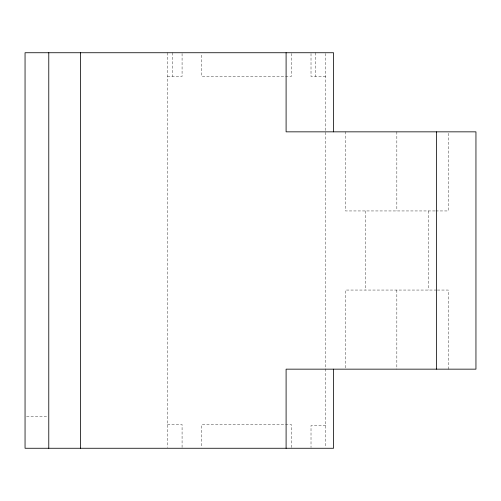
<?xml version="1.0" encoding="UTF-8"?>
<svg xmlns="http://www.w3.org/2000/svg" width="501" height="501" viewBox="0 0 501 501"><rect width="100%" height="100%" fill="white"/><g stroke="black" fill="none" stroke-linecap="round" stroke-linejoin="round"><path stroke-width="0.38" stroke-dasharray="2.5 1.88" d="M167.44 76.471L182.076 76.471L182.076 53.501M325.65 76.471L311.015 76.471L311.015 53.501M435.018 210.946L345.427 210.946L345.427 131.844M435.801 210.946L448.263 210.946L448.263 131.844M436.578 290.054L345.427 290.054L345.427 369.156M437.354 290.054L448.263 290.054L448.263 369.156M26.578 416.619L47.251 416.619M167.44 424.529L182.076 424.529L182.076 447.499M325.65 425.556L311.015 425.556L311.015 447.506M428.361 210.946L428.361 290.054M396.842 131.844L396.842 210.946M396.842 290.054L396.842 369.156M365.329 210.946L365.329 290.054M325.65 53.501L325.65 447.506M315.273 52.737L315.273 76.471M291.357 53.501L291.357 76.471L201.734 76.471L201.734 53.501M291.357 447.499L291.357 424.529L201.734 424.529L201.734 447.499M172.739 52.737L172.739 76.471M167.44 52.737L167.44 447.499"/><path stroke-width="0.75" d="M436.396 131.844L436.396 369.156M333.56 131.844L333.56 52.737L25.05 52.737L25.05 448.263L333.56 448.263L333.56 369.156M286.096 52.737L286.096 131.844L475.95 131.844L475.95 369.156L286.096 369.156L286.096 448.263M80.423 52.737L80.423 448.263M48.779 52.737L48.779 448.263"/></g></svg>
